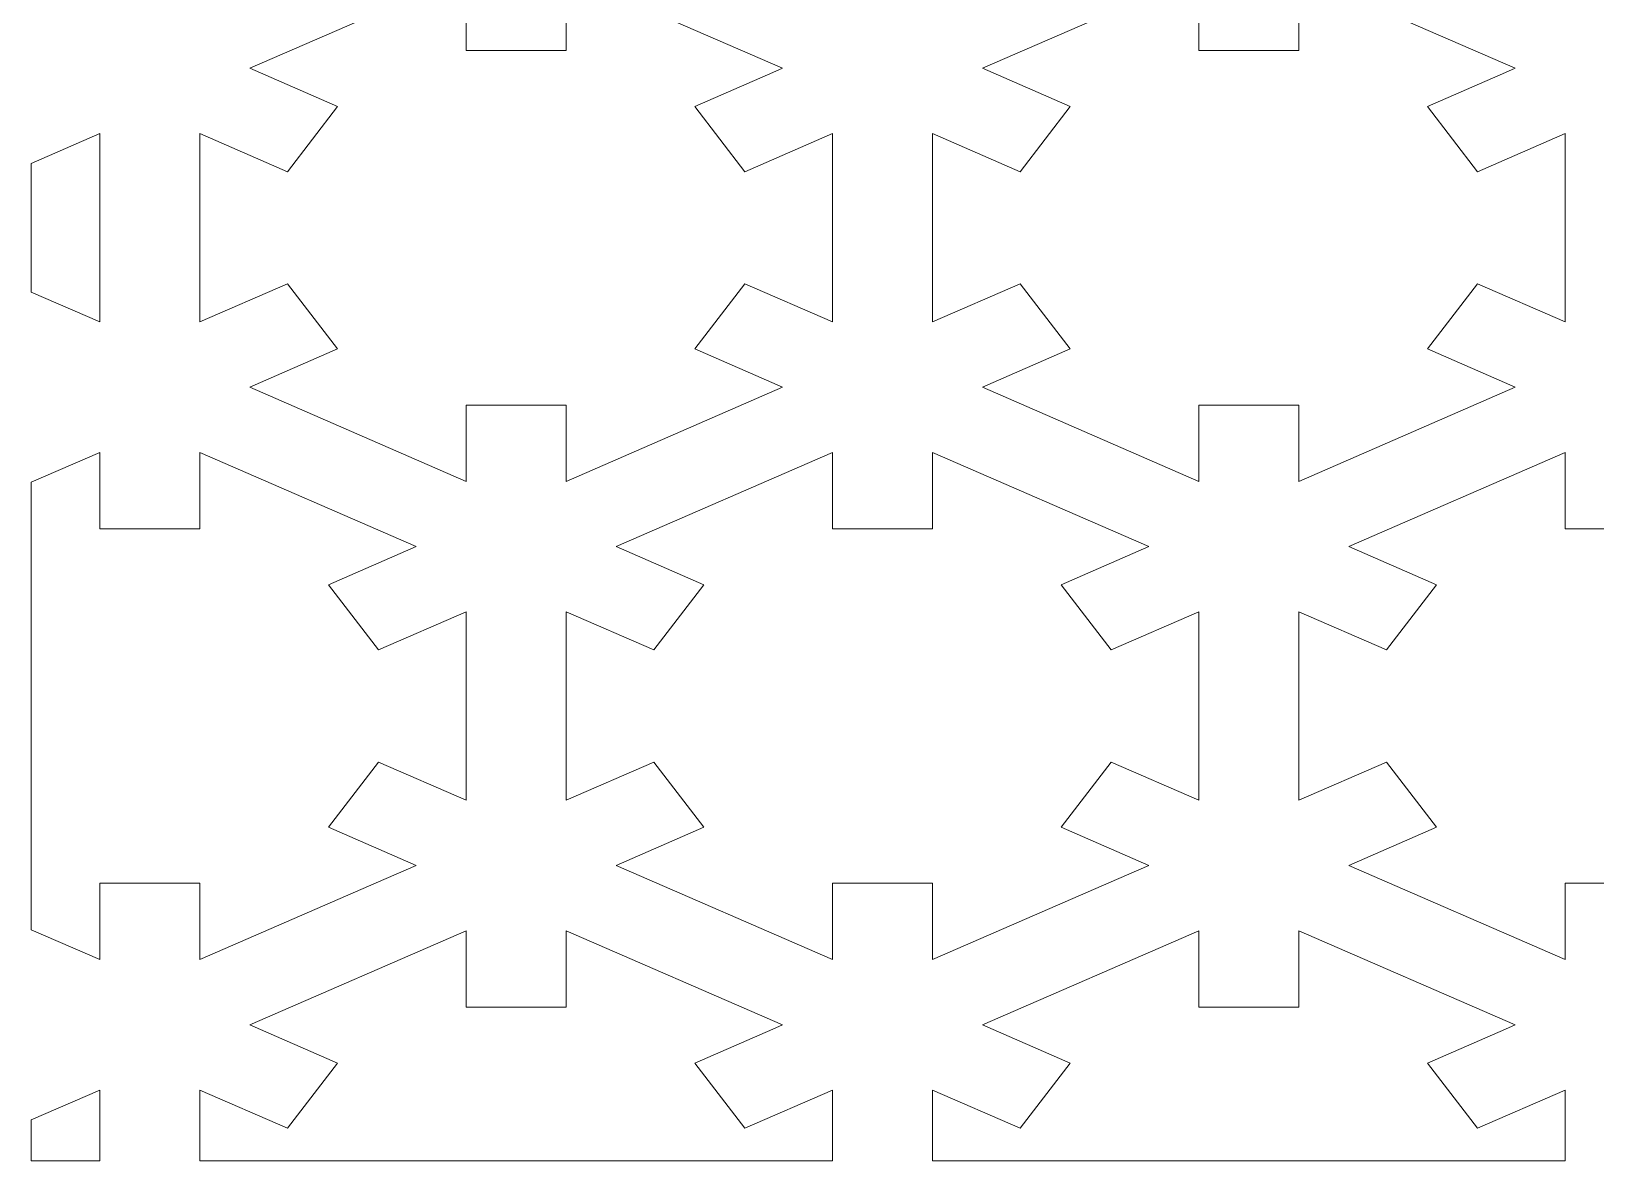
# Model space of a CAD drawing. Header units: millimetres. Extents: x -1200 to 1200, y -590 to 590.
# Drawn here: x -1200 to -546, y -590 to -118 of the extents above; entities that cross this region are included whole.
import ezdxf

# ---------------------------------------------------------------- set-up
doc = ezdxf.new("R2010")
doc.units = ezdxf.units.MM
doc.header["$MEASUREMENT"] = 0
doc.layers.add('Layer 1', color=7, linetype='Continuous')

msp = doc.modelspace()

# ---------------------------------------------------------------- linework, layer by layer
at = {"layer": 'Layer 1', "color": 250, "lineweight": 9}
for points, knots in [([(-864.991, -239.2409), (-864.991, -239.2409), (-901.6655, -223.278), (-901.6655, -223.278), (-901.6655, -223.278), (-901.666, -223.2788), (-901.666, -223.2788), (-901.666, -223.2788), (-922.5526, -250.5521), (-922.5526, -250.5521), (-922.5526, -250.5521), (-922.5534, -250.553), (-922.5534, -250.553), (-922.5534, -250.553), (-885.8794, -266.5156), (-885.8794, -266.5156), (-885.8794, -266.5156), (-976.3954, -305.914), (-976.3954, -305.914), (-976.3954, -305.914), (-976.3956, -273.9911), (-976.3956, -273.9911), (-976.3956, -273.9911), (-976.4042, -273.9911), (-976.4042, -273.9911), (-976.4042, -273.9911), (-1018.1704, -273.991), (-1018.1704, -273.991), (-1018.1704, -273.991), (-1018.179, -273.991), (-1018.179, -273.991), (-1018.179, -273.991), (-1018.179, -305.9136), (-1018.179, -305.9136), (-1018.179, -305.9136), (-1108.6914, -266.5173), (-1108.6914, -266.5173), (-1108.6914, -266.5173), (-1072.0131, -250.5528), (-1072.0131, -250.5528), (-1072.0131, -250.5528), (-1092.9006, -223.2785), (-1092.9006, -223.2785), (-1092.9006, -223.2785), (-1092.906, -223.2808), (-1092.906, -223.2808), (-1092.906, -223.2808), (-1092.9086, -223.2777), (-1092.9086, -223.2777), (-1092.9086, -223.2777), (-1129.5753, -239.2371), (-1129.5753, -239.2371), (-1129.5753, -239.2371), (-1129.5755, -160.4411), (-1129.5755, -160.4411), (-1129.5755, -160.4411), (-1092.9081, -176.4008), (-1092.9081, -176.4008), (-1092.9081, -176.4008), (-1092.9066, -176.3988), (-1092.9066, -176.3988), (-1092.9066, -176.3988), (-1092.9002, -176.4016), (-1092.9002, -176.4016), (-1092.9002, -176.4016), (-1072.0134, -149.1267), (-1072.0134, -149.1267), (-1072.0134, -149.1267), (-1108.6922, -133.1617), (-1108.6922, -133.1617), (-1108.6922, -133.1617), (-1018.179, -93.7653), (-1018.179, -93.7653), (-1018.179, -93.7653), (-1018.179, -125.6881), (-1018.179, -125.6881), (-1018.179, -125.6881), (-1018.1704, -125.6881), (-1018.1704, -125.6881), (-1018.1704, -125.6881), (-976.4038, -125.6879), (-976.4038, -125.6879), (-976.4038, -125.6879), (-976.3952, -125.6879), (-976.3952, -125.6879), (-976.3952, -125.6879), (-976.3954, -93.7661), (-976.3954, -93.7661), (-976.3954, -93.7661), (-885.8787, -133.1638), (-885.8787, -133.1638), (-885.8787, -133.1638), (-889.9332, -134.9287), (-889.9332, -134.9287), (-889.9332, -134.9287), (-922.5536, -149.1268), (-922.5536, -149.1268), (-922.5536, -149.1268), (-922.5536, -149.127), (-922.5536, -149.127), (-922.5536, -149.127), (-901.6661, -176.4013), (-901.6661, -176.4013), (-901.6661, -176.4013), (-864.9912, -160.4383), (-864.9912, -160.4383), (-864.9912, -160.4383), (-864.991, -239.2409), (-864.991, -239.2409)], [0, 0, 0, 0, 0.02777778, 0.02777778, 0.02777778, 0.05555556, 0.05555556, 0.05555556, 0.08333333, 0.08333333, 0.08333333, 0.11111111, 0.11111111, 0.11111111, 0.13888889, 0.13888889, 0.13888889, 0.16666667, 0.16666667, 0.16666667, 0.19444444, 0.19444444, 0.19444444, 0.22222222, 0.22222222, 0.22222222, 0.25, 0.25, 0.25, 0.27777778, 0.27777778, 0.27777778, 0.30555556, 0.30555556, 0.30555556, 0.33333333, 0.33333333, 0.33333333, 0.36111111, 0.36111111, 0.36111111, 0.38888889, 0.38888889, 0.38888889, 0.41666667, 0.41666667, 0.41666667, 0.44444444, 0.44444444, 0.44444444, 0.47222222, 0.47222222, 0.47222222, 0.5, 0.5, 0.5, 0.52777778, 0.52777778, 0.52777778, 0.55555556, 0.55555556, 0.55555556, 0.58333333, 0.58333333, 0.58333333, 0.61111111, 0.61111111, 0.61111111, 0.63888889, 0.63888889, 0.63888889, 0.66666667, 0.66666667, 0.66666667, 0.69444444, 0.69444444, 0.69444444, 0.72222222, 0.72222222, 0.72222222, 0.75, 0.75, 0.75, 0.77777778, 0.77777778, 0.77777778, 0.80555556, 0.80555556, 0.80555556, 0.83333333, 0.83333333, 0.83333333, 0.86111111, 0.86111111, 0.86111111, 0.88888889, 0.88888889, 0.88888889, 0.91666667, 0.91666667, 0.91666667, 0.94444444, 0.94444444, 0.94444444, 0.97222222, 0.97222222, 0.97222222, 1, 1, 1, 1]), ([(-558.6225, -239.2409), (-558.6225, -239.2409), (-595.2971, -223.278), (-595.2971, -223.278), (-595.2971, -223.278), (-595.2976, -223.2788), (-595.2976, -223.2788), (-595.2976, -223.2788), (-616.1843, -250.5521), (-616.1843, -250.5521), (-616.1843, -250.5521), (-616.1851, -250.553), (-616.1851, -250.553), (-616.1851, -250.553), (-579.5107, -266.5156), (-579.5107, -266.5156), (-579.5107, -266.5156), (-670.0271, -305.914), (-670.0271, -305.914), (-670.0271, -305.914), (-670.0273, -273.9911), (-670.0273, -273.9911), (-670.0273, -273.9911), (-670.0359, -273.9911), (-670.0359, -273.9911), (-670.0359, -273.9911), (-711.8021, -273.991), (-711.8021, -273.991), (-711.8021, -273.991), (-711.8106, -273.991), (-711.8106, -273.991), (-711.8106, -273.991), (-711.8106, -305.9136), (-711.8106, -305.9136), (-711.8106, -305.9136), (-802.323, -266.5173), (-802.323, -266.5173), (-802.323, -266.5173), (-765.6447, -250.5528), (-765.6447, -250.5528), (-765.6447, -250.5528), (-786.5323, -223.2785), (-786.5323, -223.2785), (-786.5323, -223.2785), (-786.5376, -223.2808), (-786.5376, -223.2808), (-786.5376, -223.2808), (-786.5402, -223.2777), (-786.5402, -223.2777), (-786.5402, -223.2777), (-823.207, -239.2371), (-823.207, -239.2371), (-823.207, -239.2371), (-823.2071, -160.4411), (-823.2071, -160.4411), (-823.2071, -160.4411), (-786.5397, -176.4008), (-786.5397, -176.4008), (-786.5397, -176.4008), (-786.5383, -176.3988), (-786.5383, -176.3988), (-786.5383, -176.3988), (-786.5318, -176.4016), (-786.5318, -176.4016), (-786.5318, -176.4016), (-765.645, -149.1267), (-765.645, -149.1267), (-765.645, -149.1267), (-802.3239, -133.1617), (-802.3239, -133.1617), (-802.3239, -133.1617), (-711.8106, -93.7653), (-711.8106, -93.7653), (-711.8106, -93.7653), (-711.8106, -125.6881), (-711.8106, -125.6881), (-711.8106, -125.6881), (-711.8021, -125.6881), (-711.8021, -125.6881), (-711.8021, -125.6881), (-670.0354, -125.6879), (-670.0354, -125.6879), (-670.0354, -125.6879), (-670.0269, -125.6879), (-670.0269, -125.6879), (-670.0269, -125.6879), (-670.0271, -93.7661), (-670.0271, -93.7661), (-670.0271, -93.7661), (-579.5101, -133.1638), (-579.5101, -133.1638), (-579.5101, -133.1638), (-583.5649, -134.9287), (-583.5649, -134.9287), (-583.5649, -134.9287), (-616.1852, -149.1268), (-616.1852, -149.1268), (-616.1852, -149.1268), (-616.1852, -149.127), (-616.1852, -149.127), (-616.1852, -149.127), (-595.2978, -176.4013), (-595.2978, -176.4013), (-595.2978, -176.4013), (-558.6226, -160.4383), (-558.6226, -160.4383), (-558.6226, -160.4383), (-558.6225, -239.2409), (-558.6225, -239.2409)], [0, 0, 0, 0, 0.02777778, 0.02777778, 0.02777778, 0.05555556, 0.05555556, 0.05555556, 0.08333333, 0.08333333, 0.08333333, 0.11111111, 0.11111111, 0.11111111, 0.13888889, 0.13888889, 0.13888889, 0.16666667, 0.16666667, 0.16666667, 0.19444444, 0.19444444, 0.19444444, 0.22222222, 0.22222222, 0.22222222, 0.25, 0.25, 0.25, 0.27777778, 0.27777778, 0.27777778, 0.30555556, 0.30555556, 0.30555556, 0.33333333, 0.33333333, 0.33333333, 0.36111111, 0.36111111, 0.36111111, 0.38888889, 0.38888889, 0.38888889, 0.41666667, 0.41666667, 0.41666667, 0.44444444, 0.44444444, 0.44444444, 0.47222222, 0.47222222, 0.47222222, 0.5, 0.5, 0.5, 0.52777778, 0.52777778, 0.52777778, 0.55555556, 0.55555556, 0.55555556, 0.58333333, 0.58333333, 0.58333333, 0.61111111, 0.61111111, 0.61111111, 0.63888889, 0.63888889, 0.63888889, 0.66666667, 0.66666667, 0.66666667, 0.69444444, 0.69444444, 0.69444444, 0.72222222, 0.72222222, 0.72222222, 0.75, 0.75, 0.75, 0.77777778, 0.77777778, 0.77777778, 0.80555556, 0.80555556, 0.80555556, 0.83333333, 0.83333333, 0.83333333, 0.86111111, 0.86111111, 0.86111111, 0.88888889, 0.88888889, 0.88888889, 0.91666667, 0.91666667, 0.91666667, 0.94444444, 0.94444444, 0.94444444, 0.97222222, 0.97222222, 0.97222222, 1, 1, 1, 1]), ([(-1200.05, -226.753), (-1200.05, -226.753), (-1171.3594, -239.2409), (-1171.3594, -239.2409), (-1171.3594, -239.2409), (-1171.3595, -160.4383), (-1171.3595, -160.4383), (-1171.3595, -160.4383), (-1200.05, -172.9258), (-1200.05, -172.9258), (-1200.05, -172.9258), (-1200.05, -226.753), (-1200.05, -226.753)], [0, 0, 0, 0, 0.25, 0.25, 0.25, 0.5, 0.5, 0.5, 0.75, 0.75, 0.75, 1, 1, 1, 1]), ([(-1200.05, -493.455), (-1200.05, -493.455), (-1171.3591, -505.9429), (-1171.3591, -505.9429), (-1171.3591, -505.9429), (-1171.3591, -474.0201), (-1171.3591, -474.0201), (-1171.3591, -474.0201), (-1171.3505, -474.0201), (-1171.3505, -474.0201), (-1171.3505, -474.0201), (-1129.5843, -474.0203), (-1129.5843, -474.0203), (-1129.5843, -474.0203), (-1129.5758, -474.0203), (-1129.5758, -474.0203), (-1129.5758, -474.0203), (-1129.5755, -505.9429), (-1129.5755, -505.9429), (-1129.5755, -505.9429), (-1051.667, -472.0325), (-1051.667, -472.0325), (-1051.667, -472.0325), (-1039.0622, -466.5463), (-1039.0622, -466.5463), (-1039.0622, -466.5463), (-1075.7414, -450.5816), (-1075.7414, -450.5816), (-1075.7414, -450.5816), (-1054.854, -423.3072), (-1054.854, -423.3072), (-1054.854, -423.3072), (-1054.8477, -423.3098), (-1054.8477, -423.3098), (-1054.8477, -423.3098), (-1054.8456, -423.3072), (-1054.8456, -423.3072), (-1054.8456, -423.3072), (-1018.1788, -439.2666), (-1018.1788, -439.2666), (-1018.1788, -439.2666), (-1018.179, -360.4708), (-1018.179, -360.4708), (-1018.179, -360.4708), (-1054.8462, -376.4305), (-1054.8462, -376.4305), (-1054.8462, -376.4305), (-1054.8488, -376.4274), (-1054.8488, -376.4274), (-1054.8488, -376.4274), (-1054.8541, -376.4297), (-1054.8541, -376.4297), (-1054.8541, -376.4297), (-1075.7417, -349.1554), (-1075.7417, -349.1554), (-1075.7417, -349.1554), (-1039.0634, -333.1911), (-1039.0634, -333.1911), (-1039.0634, -333.1911), (-1129.5755, -293.7953), (-1129.5755, -293.7953), (-1129.5755, -293.7953), (-1129.5753, -325.7171), (-1129.5753, -325.7171), (-1129.5753, -325.7171), (-1129.5839, -325.7171), (-1129.5839, -325.7171), (-1129.5839, -325.7171), (-1171.3505, -325.7173), (-1171.3505, -325.7173), (-1171.3505, -325.7173), (-1171.3591, -325.7173), (-1171.3591, -325.7173), (-1171.3591, -325.7173), (-1171.3591, -293.7945), (-1171.3591, -293.7945), (-1171.3591, -293.7945), (-1200.05, -306.2825), (-1200.05, -306.2825), (-1200.05, -306.2825), (-1200.05, -493.455), (-1200.05, -493.455)], [0, 0, 0, 0, 0.03703704, 0.03703704, 0.03703704, 0.07407407, 0.07407407, 0.07407407, 0.11111111, 0.11111111, 0.11111111, 0.14814815, 0.14814815, 0.14814815, 0.18518519, 0.18518519, 0.18518519, 0.22222222, 0.22222222, 0.22222222, 0.25925926, 0.25925926, 0.25925926, 0.2962963, 0.2962963, 0.2962963, 0.33333333, 0.33333333, 0.33333333, 0.37037037, 0.37037037, 0.37037037, 0.40740741, 0.40740741, 0.40740741, 0.44444444, 0.44444444, 0.44444444, 0.48148148, 0.48148148, 0.48148148, 0.51851852, 0.51851852, 0.51851852, 0.55555556, 0.55555556, 0.55555556, 0.59259259, 0.59259259, 0.59259259, 0.62962963, 0.62962963, 0.62962963, 0.66666667, 0.66666667, 0.66666667, 0.7037037, 0.7037037, 0.7037037, 0.74074074, 0.74074074, 0.74074074, 0.77777778, 0.77777778, 0.77777778, 0.81481481, 0.81481481, 0.81481481, 0.85185185, 0.85185185, 0.85185185, 0.88888889, 0.88888889, 0.88888889, 0.92592593, 0.92592593, 0.92592593, 0.96296296, 0.96296296, 0.96296296, 1, 1, 1, 1]), ([(-939.7199, -376.43), (-939.7199, -376.43), (-918.8324, -349.1557), (-918.8324, -349.1557), (-918.8324, -349.1557), (-918.8332, -349.1554), (-918.8332, -349.1554), (-918.8332, -349.1554), (-918.833, -349.1552), (-918.833, -349.1552), (-918.833, -349.1552), (-955.5069, -333.1925), (-955.5069, -333.1925), (-955.5069, -333.1925), (-864.9908, -293.7945), (-864.9908, -293.7945), (-864.9908, -293.7945), (-864.9908, -325.7173), (-864.9908, -325.7173), (-864.9908, -325.7173), (-864.9822, -325.7173), (-864.9822, -325.7173), (-864.9822, -325.7173), (-823.2155, -325.7171), (-823.2155, -325.7171), (-823.2155, -325.7171), (-823.207, -325.7171), (-823.207, -325.7171), (-823.207, -325.7171), (-823.2071, -293.7953), (-823.2071, -293.7953), (-823.2071, -293.7953), (-732.695, -333.1911), (-732.695, -333.1911), (-732.695, -333.1911), (-769.3733, -349.1554), (-769.3733, -349.1554), (-769.3733, -349.1554), (-748.4858, -376.4297), (-748.4858, -376.4297), (-748.4858, -376.4297), (-748.4804, -376.4274), (-748.4804, -376.4274), (-748.4804, -376.4274), (-748.4779, -376.4305), (-748.4779, -376.4305), (-748.4779, -376.4305), (-711.8106, -360.4708), (-711.8106, -360.4708), (-711.8106, -360.4708), (-711.8105, -439.2666), (-711.8105, -439.2666), (-711.8105, -439.2666), (-748.4772, -423.3072), (-748.4772, -423.3072), (-748.4772, -423.3072), (-748.4793, -423.3098), (-748.4793, -423.3098), (-748.4793, -423.3098), (-748.4856, -423.3072), (-748.4856, -423.3072), (-748.4856, -423.3072), (-769.3732, -450.5816), (-769.3732, -450.5816), (-769.3732, -450.5816), (-732.6938, -466.5463), (-732.6938, -466.5463), (-732.6938, -466.5463), (-745.2984, -472.0325), (-745.2984, -472.0325), (-745.2984, -472.0325), (-823.2071, -505.9429), (-823.2071, -505.9429), (-823.2071, -505.9429), (-823.2074, -474.0203), (-823.2074, -474.0203), (-823.2074, -474.0203), (-823.216, -474.0203), (-823.216, -474.0203), (-823.216, -474.0203), (-864.9822, -474.0201), (-864.9822, -474.0201), (-864.9822, -474.0201), (-864.9908, -474.0201), (-864.9908, -474.0201), (-864.9908, -474.0201), (-864.9908, -505.9429), (-864.9908, -505.9429), (-864.9908, -505.9429), (-955.5077, -466.5446), (-955.5077, -466.5446), (-955.5077, -466.5446), (-918.8328, -450.5814), (-918.8328, -450.5814), (-918.8328, -450.5814), (-918.8328, -450.5812), (-918.8328, -450.5812), (-918.8328, -450.5812), (-939.7203, -423.3069), (-939.7203, -423.3069), (-939.7203, -423.3069), (-976.3948, -439.2698), (-976.3948, -439.2698), (-976.3948, -439.2698), (-976.3951, -360.4669), (-976.3951, -360.4669), (-976.3951, -360.4669), (-939.7199, -376.43), (-939.7199, -376.43)], [0, 0, 0, 0, 0.02777778, 0.02777778, 0.02777778, 0.05555556, 0.05555556, 0.05555556, 0.08333333, 0.08333333, 0.08333333, 0.11111111, 0.11111111, 0.11111111, 0.13888889, 0.13888889, 0.13888889, 0.16666667, 0.16666667, 0.16666667, 0.19444444, 0.19444444, 0.19444444, 0.22222222, 0.22222222, 0.22222222, 0.25, 0.25, 0.25, 0.27777778, 0.27777778, 0.27777778, 0.30555556, 0.30555556, 0.30555556, 0.33333333, 0.33333333, 0.33333333, 0.36111111, 0.36111111, 0.36111111, 0.38888889, 0.38888889, 0.38888889, 0.41666667, 0.41666667, 0.41666667, 0.44444444, 0.44444444, 0.44444444, 0.47222222, 0.47222222, 0.47222222, 0.5, 0.5, 0.5, 0.52777778, 0.52777778, 0.52777778, 0.55555556, 0.55555556, 0.55555556, 0.58333333, 0.58333333, 0.58333333, 0.61111111, 0.61111111, 0.61111111, 0.63888889, 0.63888889, 0.63888889, 0.66666667, 0.66666667, 0.66666667, 0.69444444, 0.69444444, 0.69444444, 0.72222222, 0.72222222, 0.72222222, 0.75, 0.75, 0.75, 0.77777778, 0.77777778, 0.77777778, 0.80555556, 0.80555556, 0.80555556, 0.83333333, 0.83333333, 0.83333333, 0.86111111, 0.86111111, 0.86111111, 0.88888889, 0.88888889, 0.88888889, 0.91666667, 0.91666667, 0.91666667, 0.94444444, 0.94444444, 0.94444444, 0.97222222, 0.97222222, 0.97222222, 1, 1, 1, 1]), ([(-633.3514, -376.43), (-633.3514, -376.43), (-612.4638, -349.1557), (-612.4638, -349.1557), (-612.4638, -349.1557), (-612.4646, -349.1554), (-612.4646, -349.1554), (-612.4646, -349.1554), (-612.4645, -349.1552), (-612.4645, -349.1552), (-612.4645, -349.1552), (-649.1385, -333.1925), (-649.1385, -333.1925), (-649.1385, -333.1925), (-558.6222, -293.7945), (-558.6222, -293.7945), (-558.6222, -293.7945), (-558.6222, -325.7173), (-558.6222, -325.7173), (-558.6222, -325.7173), (-558.6136, -325.7173), (-558.6136, -325.7173), (-558.6136, -325.7173), (-516.847, -325.7171), (-516.847, -325.7171), (-516.847, -325.7171), (-516.8384, -325.7171), (-516.8384, -325.7171), (-516.8384, -325.7171), (-516.8386, -293.7953), (-516.8386, -293.7953), (-516.8386, -293.7953), (-426.3268, -333.1911), (-426.3268, -333.1911), (-426.3268, -333.1911), (-463.0048, -349.1554), (-463.0048, -349.1554), (-463.0048, -349.1554), (-442.1172, -376.4297), (-442.1172, -376.4297), (-442.1172, -376.4297), (-442.1118, -376.4274), (-442.1118, -376.4274), (-442.1118, -376.4274), (-442.1093, -376.4305), (-442.1093, -376.4305), (-442.1093, -376.4305), (-405.4423, -360.4708), (-405.4423, -360.4708), (-405.4423, -360.4708), (-405.4421, -439.2666), (-405.4421, -439.2666), (-405.4421, -439.2666), (-442.1087, -423.3072), (-442.1087, -423.3072), (-442.1087, -423.3072), (-442.1108, -423.3098), (-442.1108, -423.3098), (-442.1108, -423.3098), (-442.1171, -423.3072), (-442.1171, -423.3072), (-442.1171, -423.3072), (-463.0045, -450.5816), (-463.0045, -450.5816), (-463.0045, -450.5816), (-426.3252, -466.5463), (-426.3252, -466.5463), (-426.3252, -466.5463), (-438.9301, -472.0325), (-438.9301, -472.0325), (-438.9301, -472.0325), (-516.8386, -505.9429), (-516.8386, -505.9429), (-516.8386, -505.9429), (-516.8389, -474.0203), (-516.8389, -474.0203), (-516.8389, -474.0203), (-516.8474, -474.0203), (-516.8474, -474.0203), (-516.8474, -474.0203), (-558.6136, -474.0201), (-558.6136, -474.0201), (-558.6136, -474.0201), (-558.6222, -474.0201), (-558.6222, -474.0201), (-558.6222, -474.0201), (-558.6222, -505.9429), (-558.6222, -505.9429), (-558.6222, -505.9429), (-649.1394, -466.5446), (-649.1394, -466.5446), (-649.1394, -466.5446), (-612.4643, -450.5814), (-612.4643, -450.5814), (-612.4643, -450.5814), (-612.4643, -450.5812), (-612.4643, -450.5812), (-612.4643, -450.5812), (-633.3517, -423.3069), (-633.3517, -423.3069), (-633.3517, -423.3069), (-670.0264, -439.2698), (-670.0264, -439.2698), (-670.0264, -439.2698), (-670.0267, -360.4669), (-670.0267, -360.4669), (-670.0267, -360.4669), (-633.3514, -376.43), (-633.3514, -376.43)], [0, 0, 0, 0, 0.02777778, 0.02777778, 0.02777778, 0.05555556, 0.05555556, 0.05555556, 0.08333333, 0.08333333, 0.08333333, 0.11111111, 0.11111111, 0.11111111, 0.13888889, 0.13888889, 0.13888889, 0.16666667, 0.16666667, 0.16666667, 0.19444444, 0.19444444, 0.19444444, 0.22222222, 0.22222222, 0.22222222, 0.25, 0.25, 0.25, 0.27777778, 0.27777778, 0.27777778, 0.30555556, 0.30555556, 0.30555556, 0.33333333, 0.33333333, 0.33333333, 0.36111111, 0.36111111, 0.36111111, 0.38888889, 0.38888889, 0.38888889, 0.41666667, 0.41666667, 0.41666667, 0.44444444, 0.44444444, 0.44444444, 0.47222222, 0.47222222, 0.47222222, 0.5, 0.5, 0.5, 0.52777778, 0.52777778, 0.52777778, 0.55555556, 0.55555556, 0.55555556, 0.58333333, 0.58333333, 0.58333333, 0.61111111, 0.61111111, 0.61111111, 0.63888889, 0.63888889, 0.63888889, 0.66666667, 0.66666667, 0.66666667, 0.69444444, 0.69444444, 0.69444444, 0.72222222, 0.72222222, 0.72222222, 0.75, 0.75, 0.75, 0.77777778, 0.77777778, 0.77777778, 0.80555556, 0.80555556, 0.80555556, 0.83333333, 0.83333333, 0.83333333, 0.86111111, 0.86111111, 0.86111111, 0.88888889, 0.88888889, 0.88888889, 0.91666667, 0.91666667, 0.91666667, 0.94444444, 0.94444444, 0.94444444, 0.97222222, 0.97222222, 0.97222222, 1, 1, 1, 1]), ([(-864.9908, -590.0266), (-864.9908, -590.0266), (-864.9908, -560.496), (-864.9908, -560.496), (-864.9908, -560.496), (-901.6657, -576.459), (-901.6657, -576.459), (-901.6657, -576.459), (-922.5532, -549.1847), (-922.5532, -549.1847), (-922.5532, -549.1847), (-922.5532, -549.1846), (-922.5532, -549.1846), (-922.5532, -549.1846), (-889.9329, -534.9865), (-889.9329, -534.9865), (-889.9329, -534.9865), (-885.8783, -533.2215), (-885.8783, -533.2215), (-885.8783, -533.2215), (-976.3951, -493.8238), (-976.3951, -493.8238), (-976.3951, -493.8238), (-976.3948, -525.7457), (-976.3948, -525.7457), (-976.3948, -525.7457), (-976.4033, -525.7457), (-976.4033, -525.7457), (-976.4033, -525.7457), (-1018.1701, -525.7458), (-1018.1701, -525.7458), (-1018.1701, -525.7458), (-1018.1786, -525.7458), (-1018.1786, -525.7458), (-1018.1786, -525.7458), (-1018.1786, -493.8231), (-1018.1786, -493.8231), (-1018.1786, -493.8231), (-1108.6918, -533.2195), (-1108.6918, -533.2195), (-1108.6918, -533.2195), (-1072.0129, -549.1844), (-1072.0129, -549.1844), (-1072.0129, -549.1844), (-1092.8998, -576.4593), (-1092.8998, -576.4593), (-1092.8998, -576.4593), (-1092.9063, -576.4565), (-1092.9063, -576.4565), (-1092.9063, -576.4565), (-1092.9077, -576.4586), (-1092.9077, -576.4586), (-1092.9077, -576.4586), (-1129.5751, -560.4989), (-1129.5751, -560.4989), (-1129.5751, -560.4989), (-1129.5751, -590.0266), (-1129.5751, -590.0266), (-1129.5751, -590.0266), (-864.9908, -590.0266), (-864.9908, -590.0266)], [0, 0, 0, 0, 0.05, 0.05, 0.05, 0.1, 0.1, 0.1, 0.15, 0.15, 0.15, 0.2, 0.2, 0.2, 0.25, 0.25, 0.25, 0.3, 0.3, 0.3, 0.35, 0.35, 0.35, 0.4, 0.4, 0.4, 0.45, 0.45, 0.45, 0.5, 0.5, 0.5, 0.55, 0.55, 0.55, 0.6, 0.6, 0.6, 0.65, 0.65, 0.65, 0.7, 0.7, 0.7, 0.75, 0.75, 0.75, 0.8, 0.8, 0.8, 0.85, 0.85, 0.85, 0.9, 0.9, 0.9, 0.95, 0.95, 0.95, 1, 1, 1, 1]), ([(-558.6222, -590.0266), (-558.6222, -590.0266), (-558.6222, -560.496), (-558.6222, -560.496), (-558.6222, -560.496), (-595.2973, -576.459), (-595.2973, -576.459), (-595.2973, -576.459), (-616.1849, -549.1847), (-616.1849, -549.1847), (-616.1849, -549.1847), (-616.1849, -549.1846), (-616.1849, -549.1846), (-616.1849, -549.1846), (-583.5645, -534.9865), (-583.5645, -534.9865), (-583.5645, -534.9865), (-579.5098, -533.2215), (-579.5098, -533.2215), (-579.5098, -533.2215), (-670.0267, -493.8238), (-670.0267, -493.8238), (-670.0267, -493.8238), (-670.0264, -525.7457), (-670.0264, -525.7457), (-670.0264, -525.7457), (-670.0351, -525.7457), (-670.0351, -525.7457), (-670.0351, -525.7457), (-711.8017, -525.7458), (-711.8017, -525.7458), (-711.8017, -525.7458), (-711.8103, -525.7458), (-711.8103, -525.7458), (-711.8103, -525.7458), (-711.8103, -493.8231), (-711.8103, -493.8231), (-711.8103, -493.8231), (-802.3234, -533.2195), (-802.3234, -533.2195), (-802.3234, -533.2195), (-765.6445, -549.1844), (-765.6445, -549.1844), (-765.6445, -549.1844), (-786.5315, -576.4593), (-786.5315, -576.4593), (-786.5315, -576.4593), (-786.5379, -576.4565), (-786.5379, -576.4565), (-786.5379, -576.4565), (-786.5394, -576.4586), (-786.5394, -576.4586), (-786.5394, -576.4586), (-823.2068, -560.4989), (-823.2068, -560.4989), (-823.2068, -560.4989), (-823.2068, -590.0266), (-823.2068, -590.0266), (-823.2068, -590.0266), (-558.6222, -590.0266), (-558.6222, -590.0266)], [0, 0, 0, 0, 0.05, 0.05, 0.05, 0.1, 0.1, 0.1, 0.15, 0.15, 0.15, 0.2, 0.2, 0.2, 0.25, 0.25, 0.25, 0.3, 0.3, 0.3, 0.35, 0.35, 0.35, 0.4, 0.4, 0.4, 0.45, 0.45, 0.45, 0.5, 0.5, 0.5, 0.55, 0.55, 0.55, 0.6, 0.6, 0.6, 0.65, 0.65, 0.65, 0.7, 0.7, 0.7, 0.75, 0.75, 0.75, 0.8, 0.8, 0.8, 0.85, 0.85, 0.85, 0.9, 0.9, 0.9, 0.95, 0.95, 0.95, 1, 1, 1, 1]), ([(-1171.3591, -590.0266), (-1171.3591, -590.0266), (-1171.3591, -560.496), (-1171.3591, -560.496), (-1171.3591, -560.496), (-1200.05, -572.9837), (-1200.05, -572.9837), (-1200.05, -572.9837), (-1200.05, -590.0266), (-1200.05, -590.0266), (-1200.05, -590.0266), (-1171.3591, -590.0266), (-1171.3591, -590.0266)], [0, 0, 0, 0, 0.25, 0.25, 0.25, 0.5, 0.5, 0.5, 0.75, 0.75, 0.75, 1, 1, 1, 1])]:
    msp.add_open_spline(points, degree=3, knots=knots, dxfattribs=at)

doc.saveas('drawing.dxf')
